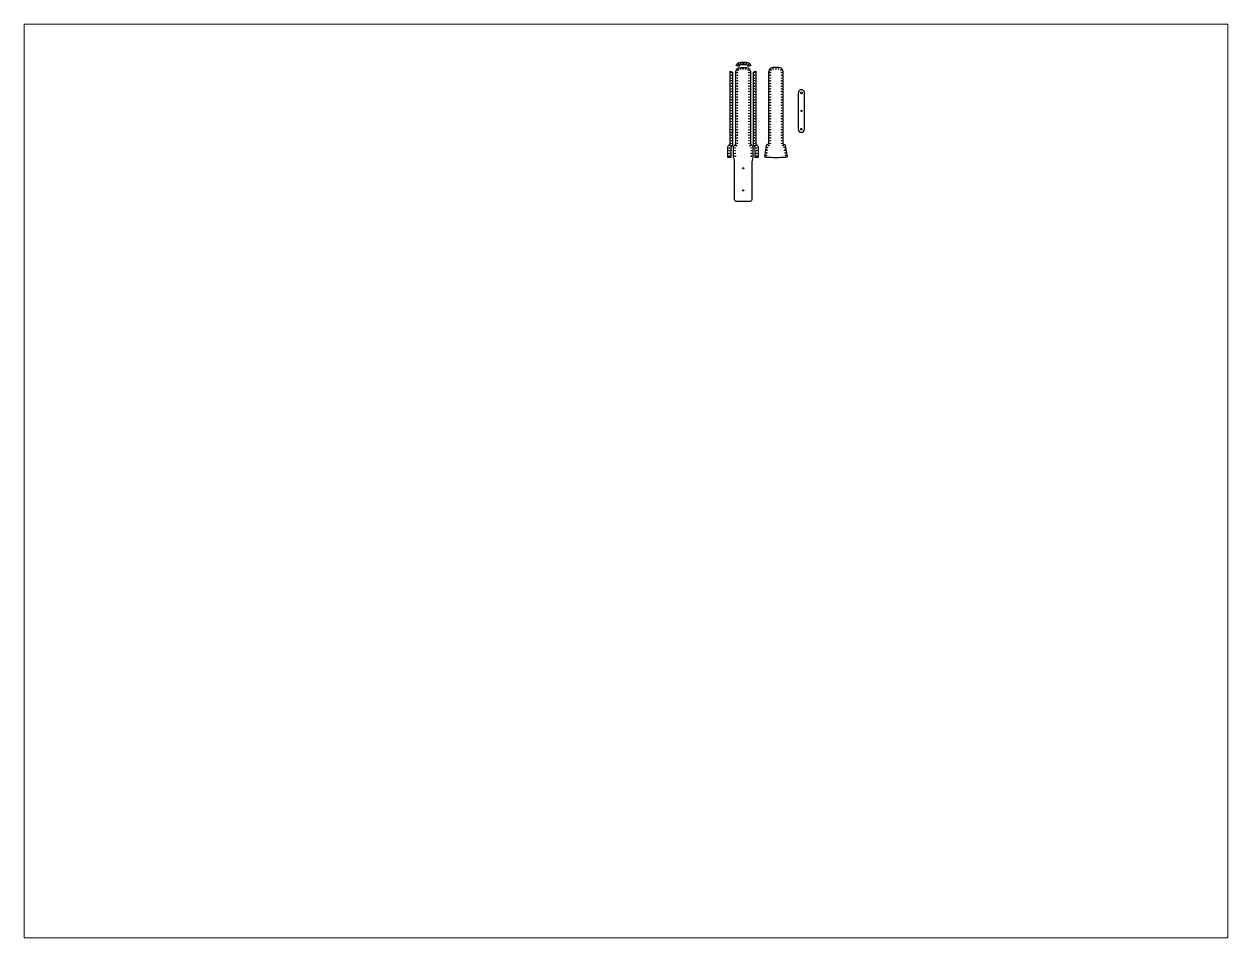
# Paper-space layout 'Лист2' of a CAD drawing. Header units: millimetres. Extents: x 26 to 231, y 20 to 176.
# The model-space entities are those that its viewports show. They can reach past a viewport. Long polylines and large blocks are cut down to what shows.
import ezdxf

# ---------------------------------------------------------------- set-up
doc = ezdxf.new("R2010")
doc.units = ezdxf.units.MM

msp = doc.modelspace()

# ---------------------------------------------------------------- linework, layer by layer
at = {"color": 7, "true_color": 0xffffff}
for points in [[(1644.4, 2219.4, -0.354283), (1655, 2228.7), (1670.5, 2228.7, -0.354283), (1681.2, 2219.4), (1675.5, 2217, 0.369125), (1670.5, 2221.2), (1655, 2221.2, 0.369126), (1650.1, 2217)], [(1623, 1984.1), (1623, 2011.3, -0.198912), (1624.4, 2014.8), (1628.2, 2018.5, 0.196209), (1628.9, 2020.3), (1628.9, 2202.3), (1628.9, 2204.5, -0.026291), (1628.9, 2204.8, -0.017121), (1629, 2205.6), (1634.7, 2203.1, 0.039108), (1634.7, 2202.3), (1634.7, 2017.5, -0.198912), (1632.5, 2012.2), (1630.5, 2010.2), (1630.5, 2004.3), (1630.5, 1984.1), (1623, 1984.1)], [(1680.5, 2020.3, 0.196209), (1681.2, 2018.5), (1685, 2014.8, -0.198912), (1686.5, 2011.3), (1686.5, 1984.1, 0.072495), (1684, 1970), (1684, 1875.8, -0.414214), (1680, 1871.8), (1644.1, 1871.8, -0.414214), (1640.1, 1875.8), (1640.1, 1970, 0.072495), (1637.6, 1984.1), (1637.6, 2011.3, -0.198912), (1639, 2014.8), (1642.8, 2018.5, 0.196209), (1643.5, 2020.3), (1643.5, 2204.5, -0.026291), (1643.5, 2204.8, -0.373672), (1654.3, 2214.8), (1669.8, 2214.8, -0.373672), (1680.5, 2204.8, -0.026291), (1680.5, 2204.5)], [(1700, 1984.1), (1692.4, 1984.1), (1692.5, 2004.3), (1692.5, 2010.2), (1690.5, 2012.2, -0.198912), (1688.3, 2017.5), (1688.3, 2202.3, 0.039108), (1688.2, 2203.1), (1693.9, 2205.6, -0.017121), (1694, 2204.8, -0.026291), (1694, 2204.5), (1694, 2020.3, 0.196209), (1694.8, 2018.5), (1698.5, 2014.8, -0.198912), (1700, 2011.3), (1700, 1984.1)], [(1727.2, 2020.3, -0.24322), (1726.2, 2018.3), (1722.5, 2016.4, 0.198912), (1720.8, 2014.8), (1716.3, 1986.2), (1720.8, 1985.4, 0.032548), (1770.7, 1985.4), (1775.1, 1986.2), (1770.7, 2014.8, 0.198912), (1768.9, 2016.4), (1765.3, 2018.3, -0.24322), (1764.2, 2020.3), (1764.2, 2204.5, 0.026291), (1764.2, 2204.8, 0.373672), (1753.5, 2214.8), (1738, 2214.8, 0.373672), (1727.3, 2204.8, 0.026291), (1727.2, 2204.5)], [(1819.1, 2056.9), (1819.1, 2149.9, 1.001043), (1803.1, 2149.8), (1803.1, 2056.9, 1), (1819.1, 2056.9)]]:
    msp.add_lwpolyline(points, format="xyb", close=True, dxfattribs=at)
for centre, radius in [((1649.7, 2222.2), 1), ((1655.8, 2224.9), 0.75), ((1662.8, 2224.9), 0.75), ((1669.8, 2224.9), 0.75), ((1675.9, 2222.2), 1), ((1632.7, 2201.8), 0.75), ((1632.7, 2194.8), 0.75), ((1647.3, 2201.8), 0.75), ((1647.3, 2194.8), 0.75), ((1648.9, 2208.3), 1), ((1655, 2211.1), 0.75), ((1662, 2211.1), 0.75), ((1669, 2211.1), 0.75), ((1675.1, 2208.3), 1), ((1676.8, 2201.8), 0.75), ((1676.8, 2194.8), 0.75), ((1690.3, 2201.8), 0.75), ((1690.3, 2194.8), 0.75), ((1731, 2201.8), 0.75), ((1731, 2194.8), 0.75), ((1732.6, 2208.3), 1), ((1738.8, 2211.1), 0.75), ((1745.7, 2211.1), 0.75), ((1752.7, 2211.1), 0.75), ((1758.9, 2208.3), 1), ((1760.5, 2201.8), 0.75), ((1760.5, 2194.8), 0.75), ((1632.7, 2187.8), 0.75), ((1632.7, 2180.8), 0.75), ((1632.7, 2173.9), 0.75), ((1632.7, 2166.9), 0.75), ((1632.7, 2159.9), 0.75), ((1647.3, 2187.8), 0.75), ((1647.3, 2180.8), 0.75), ((1647.3, 2173.9), 0.75), ((1647.3, 2166.9), 0.75), ((1647.3, 2159.9), 0.75), ((1676.8, 2187.8), 0.75), ((1676.8, 2180.8), 0.75), ((1676.8, 2173.9), 0.75), ((1676.8, 2166.9), 0.75), ((1676.8, 2159.9), 0.75), ((1690.3, 2187.8), 0.75), ((1690.3, 2180.8), 0.75), ((1690.3, 2173.9), 0.75), ((1690.3, 2166.9), 0.75), ((1690.3, 2159.9), 0.75), ((1731, 2187.8), 0.75), ((1731, 2180.8), 0.75), ((1731, 2173.9), 0.75), ((1731, 2166.9), 0.75), ((1731, 2159.9), 0.75), ((1760.5, 2187.8), 0.75), ((1760.5, 2180.8), 0.75), ((1760.5, 2173.9), 0.75), ((1760.5, 2166.9), 0.75), ((1760.5, 2159.9), 0.75), ((1632.7, 2153), 0.75), ((1632.7, 2146), 0.75), ((1632.7, 2139), 0.75), ((1632.7, 2132.1), 0.75), ((1647.3, 2153), 0.75), ((1647.3, 2146), 0.75), ((1647.3, 2139), 0.75), ((1647.3, 2132.1), 0.75), ((1676.8, 2153), 0.75), ((1676.8, 2146), 0.75), ((1676.8, 2139), 0.75), ((1676.8, 2132.1), 0.75), ((1690.3, 2153), 0.75), ((1690.3, 2146), 0.75), ((1690.3, 2139), 0.75), ((1690.3, 2132.1), 0.75), ((1731, 2153), 0.75), ((1731, 2146), 0.75), ((1731, 2139), 0.75), ((1731, 2132.1), 0.75), ((1760.5, 2153), 0.75), ((1760.5, 2146), 0.75), ((1760.5, 2139), 0.75), ((1760.5, 2132.1), 0.75), ((1811.1, 2149.9), 2.5), ((1632.7, 2125.1), 0.75), ((1632.7, 2118.1), 0.75), ((1632.7, 2111.1), 0.75), ((1632.7, 2104.2), 0.75), ((1632.7, 2097.2), 0.75), ((1647.3, 2125.1), 0.75), ((1647.3, 2118.1), 0.75), ((1647.3, 2111.1), 0.75), ((1647.3, 2104.2), 0.75), ((1647.3, 2097.2), 0.75), ((1676.8, 2125.1), 0.75), ((1676.8, 2118.1), 0.75), ((1676.8, 2111.1), 0.75), ((1676.8, 2104.2), 0.75), ((1676.8, 2097.2), 0.75), ((1690.3, 2125.1), 0.75), ((1690.3, 2118.1), 0.75), ((1690.3, 2111.1), 0.75), ((1690.3, 2104.2), 0.75), ((1690.3, 2097.2), 0.75), ((1731, 2125.1), 0.75), ((1731, 2118.1), 0.75), ((1731, 2111.1), 0.75), ((1731, 2104.2), 0.75), ((1731, 2097.2), 0.75), ((1760.5, 2125.1), 0.75), ((1760.5, 2118.1), 0.75), ((1760.5, 2111.1), 0.75), ((1760.5, 2104.2), 0.75), ((1760.5, 2097.2), 0.75), ((1811.1, 2103.4), 1.5), ((1632.7, 2090.2), 0.75), ((1632.7, 2083.3), 0.75), ((1632.7, 2076.3), 0.75), ((1632.7, 2069.3), 0.75), ((1647.3, 2090.2), 0.75), ((1647.3, 2083.3), 0.75), ((1647.3, 2076.3), 0.75), ((1647.3, 2069.3), 0.75), ((1676.8, 2090.2), 0.75), ((1676.8, 2083.3), 0.75), ((1676.8, 2076.3), 0.75), ((1676.8, 2069.3), 0.75), ((1690.3, 2090.2), 0.75), ((1690.3, 2083.3), 0.75), ((1690.3, 2076.3), 0.75), ((1690.3, 2069.3), 0.75), ((1731, 2090.2), 0.75), ((1731, 2083.3), 0.75), ((1731, 2076.3), 0.75), ((1731, 2069.3), 0.75), ((1760.5, 2090.2), 0.75), ((1760.5, 2083.3), 0.75), ((1760.5, 2076.3), 0.75), ((1760.5, 2069.3), 0.75), ((1632.7, 2062.4), 0.75), ((1632.7, 2055.4), 0.75), ((1632.7, 2048.4), 0.75), ((1632.7, 2041.4), 0.75), ((1632.7, 2034.5), 0.75), ((1647.3, 2062.4), 0.75), ((1647.3, 2055.4), 0.75), ((1647.3, 2048.4), 0.75), ((1647.3, 2041.4), 0.75), ((1647.3, 2034.5), 0.75), ((1676.8, 2062.4), 0.75), ((1676.8, 2055.4), 0.75), ((1676.8, 2048.4), 0.75), ((1676.8, 2041.4), 0.75), ((1676.8, 2034.5), 0.75), ((1690.3, 2062.4), 0.75), ((1690.3, 2055.4), 0.75), ((1690.3, 2048.4), 0.75), ((1690.3, 2041.4), 0.75), ((1690.3, 2034.5), 0.75), ((1731, 2062.4), 0.75), ((1731, 2055.4), 0.75), ((1731, 2048.4), 0.75), ((1731, 2041.4), 0.75), ((1731, 2034.5), 0.75), ((1760.5, 2062.4), 0.75), ((1760.5, 2055.4), 0.75), ((1760.5, 2048.4), 0.75), ((1760.5, 2041.4), 0.75), ((1760.5, 2034.5), 0.75), ((1811.1, 2056.9), 1.9), ((1626.7, 2008.7), 0.75), ((1629.5, 2014.6), 1), ((1632.7, 2027.5), 0.75), ((1632.7, 2020.5), 0.75), ((1641.3, 2008.7), 0.75), ((1644.1, 2014.6), 1), ((1647.3, 2027.5), 0.75), ((1647.3, 2020.5), 0.75), ((1676.8, 2027.5), 0.75), ((1676.8, 2020.5), 0.75), ((1679.9, 2014.6), 1), ((1682.7, 2008.7), 0.75), ((1690.3, 2027.5), 0.75), ((1690.3, 2020.5), 0.75), ((1693.4, 2014.6), 1), ((1696.2, 2008.7), 0.75), ((1723.8, 2009.9), 0.75), ((1727.6, 2014.8), 1), ((1731, 2027.5), 0.75), ((1731, 2020.5), 0.75), ((1760.5, 2027.5), 0.75), ((1760.5, 2020.5), 0.75), ((1763.8, 2014.8), 1), ((1767.7, 2009.9), 0.75), ((1626.7, 1987.8), 1), ((1626.7, 2001.8), 0.75), ((1626.7, 1994.8), 0.75), ((1641.3, 1987.8), 1), ((1641.3, 2001.8), 0.75), ((1641.3, 1994.8), 0.75), ((1682.7, 1987.8), 1), ((1682.7, 2001.8), 0.75), ((1682.7, 1994.8), 0.75), ((1696.2, 1987.8), 1), ((1696.2, 2001.8), 0.75), ((1696.2, 1994.8), 0.75), ((1720.6, 1989.3), 1), ((1721.7, 1996.2), 0.75), ((1722.8, 2003), 0.75), ((1768.7, 2003), 0.75), ((1769.8, 1996.2), 0.75), ((1770.9, 1989.3), 1), ((1662, 1956.6), 1.5), ((1662, 1900.1), 1.5)]:
    msp.add_circle(centre, radius, dxfattribs=at)

psp = doc.layouts.new('Лист2')

# ---------------------------------------------------------------- viewports
at = {"layer": '0'}
psp.add_viewport(center=(128.5, 97.5), size=(205.6, 156), view_center_point=(1361.88, 1156.24), view_height=2339.1661, dxfattribs=at)

doc.saveas('drawing.dxf')
